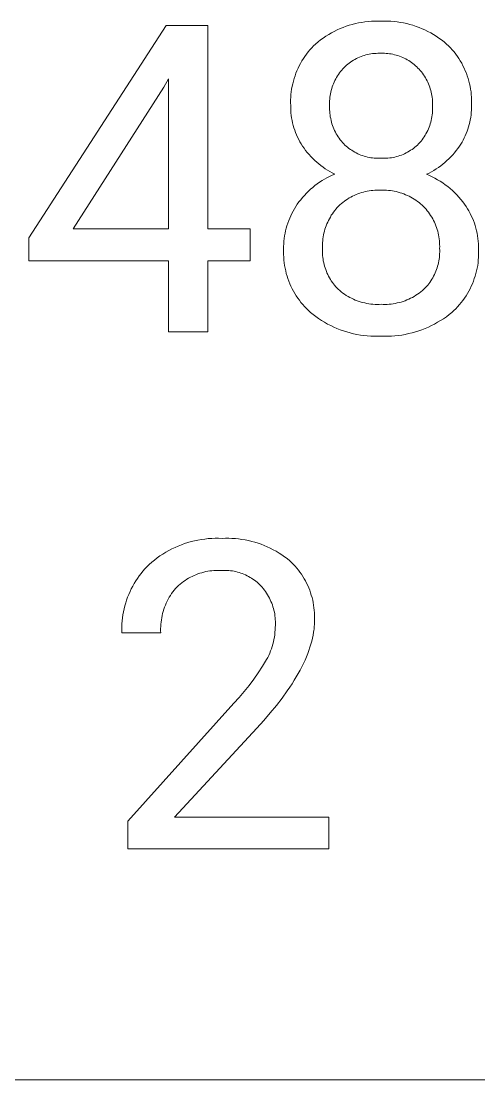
# Model space of a CAD drawing. Header units: millimetres. Extents: x -962 to 3068, y -237 to 2578.
# Drawn here: x 2245.2 to 2302.1, y -12 to 119.9 of the extents above; entities that cross this region are included whole.
import ezdxf

# ---------------------------------------------------------------- set-up
doc = ezdxf.new("R2010")
doc.units = ezdxf.units.MM
doc.header["$MEASUREMENT"] = 0
doc.layers.add('Domyślny', color=7, linetype='Continuous', true_color=0x000000)

msp = doc.modelspace()

# ---------------------------------------------------------------- linework, layer by layer
at = {"layer": 'Domyślny', "color": 18, "lineweight": 15, "true_color": 0x000000}
for p, q in [((2246.13, 92.88), (2263.21, 119.33)), ((2263.21, 119.33), (2268.38, 119.33)), ((2268.38, 119.33), (2268.38, 93.98)), ((2284.13, 118.59), (2284.49, 118.77)), ((2284.49, 118.77), (2284.86, 118.94)), ((2284.86, 118.94), (2285.23, 119.09)), ((2285.23, 119.09), (2285.61, 119.23)), ((2285.61, 119.23), (2285.99, 119.35)), ((2285.99, 119.35), (2286.37, 119.46)), ((2286.37, 119.46), (2286.76, 119.56)), ((2286.76, 119.56), (2287.16, 119.65)), ((2287.16, 119.65), (2287.55, 119.72)), ((2287.55, 119.72), (2287.95, 119.78)), ((2287.95, 119.78), (2288.35, 119.82)), ((2288.35, 119.82), (2288.75, 119.85)), ((2288.75, 119.85), (2289.15, 119.86)), ((2289.15, 119.86), (2289.55, 119.87)), ((2289.55, 119.87), (2289.95, 119.85)), ((2289.95, 119.85), (2290.35, 119.87)), ((2290.35, 119.87), (2290.76, 119.86)), ((2290.76, 119.86), (2291.16, 119.85)), ((2291.16, 119.85), (2291.56, 119.82)), ((2291.56, 119.82), (2291.96, 119.77)), ((2291.96, 119.77), (2292.35, 119.72)), ((2292.35, 119.72), (2292.75, 119.64)), ((2292.75, 119.64), (2293.14, 119.56)), ((2293.14, 119.56), (2293.53, 119.46)), ((2293.53, 119.46), (2293.92, 119.35)), ((2293.92, 119.35), (2294.3, 119.22)), ((2294.3, 119.22), (2294.68, 119.09)), ((2294.68, 119.09), (2295.05, 118.93)), ((2295.05, 118.93), (2295.41, 118.77)), ((2295.41, 118.77), (2295.78, 118.59)), ((2282.11, 117.28), (2282.43, 117.53)), ((2282.43, 117.53), (2282.76, 117.77)), ((2282.76, 117.77), (2283.09, 117.99)), ((2283.09, 117.99), (2283.43, 118.2)), ((2283.43, 118.2), (2283.78, 118.41)), ((2283.78, 118.41), (2284.13, 118.59)), ((2295.78, 118.59), (2296.13, 118.4)), ((2296.13, 118.4), (2296.48, 118.2)), ((2296.48, 118.2), (2296.82, 117.99)), ((2296.82, 117.99), (2297.15, 117.76)), ((2297.15, 117.76), (2297.48, 117.53)), ((2297.48, 117.53), (2297.79, 117.28)), ((2280.88, 116.03), (2281.1, 116.29)), ((2281.1, 116.29), (2281.33, 116.54)), ((2281.33, 116.54), (2281.56, 116.79)), ((2281.56, 116.79), (2281.81, 117.02)), ((2281.81, 117.02), (2282.11, 117.28)), ((2297.79, 117.28), (2298.1, 117.02)), ((2298.1, 117.02), (2298.34, 116.79)), ((2298.34, 116.79), (2298.58, 116.54)), ((2298.58, 116.54), (2298.81, 116.29)), ((2298.81, 116.29), (2299.03, 116.03)), ((2279.93, 114.61), (2280.1, 114.91)), ((2280.1, 114.91), (2280.28, 115.2)), ((2280.28, 115.2), (2280.47, 115.48)), ((2280.47, 115.48), (2280.67, 115.76)), ((2280.67, 115.76), (2280.88, 116.03)), ((2286.15, 114.77), (2285.98, 114.65)), ((2286.33, 114.89), (2286.15, 114.77)), ((2286.51, 115), (2286.33, 114.89)), ((2286.69, 115.1), (2286.51, 115)), ((2286.88, 115.2), (2286.69, 115.1)), ((2287.07, 115.3), (2286.88, 115.2)), ((2287.27, 115.38), (2287.07, 115.3)), ((2287.46, 115.46), (2287.27, 115.38)), ((2287.66, 115.53), (2287.46, 115.46)), ((2287.86, 115.6), (2287.66, 115.53)), ((2288.07, 115.66), (2287.86, 115.6)), ((2288.27, 115.71), (2288.07, 115.66)), ((2288.48, 115.75), (2288.27, 115.71)), ((2288.69, 115.79), (2288.48, 115.75)), ((2288.9, 115.82), (2288.69, 115.79)), ((2289.11, 115.85), (2288.9, 115.82)), ((2289.32, 115.86), (2289.11, 115.85)), ((2289.53, 115.87), (2289.32, 115.86)), ((2289.74, 115.87), (2289.53, 115.87)), ((2289.95, 115.87), (2289.74, 115.87)), ((2290.17, 115.87), (2289.95, 115.87)), ((2290.38, 115.87), (2290.17, 115.87)), ((2290.59, 115.86), (2290.38, 115.87)), ((2290.8, 115.84), (2290.59, 115.86)), ((2291.01, 115.81), (2290.8, 115.84)), ((2291.22, 115.78), (2291.01, 115.81)), ((2291.43, 115.74), (2291.22, 115.78)), ((2291.64, 115.69), (2291.43, 115.74)), ((2291.84, 115.64), (2291.64, 115.69)), ((2292.04, 115.58), (2291.84, 115.64)), ((2292.24, 115.51), (2292.04, 115.58)), ((2292.44, 115.43), (2292.24, 115.51)), ((2292.64, 115.35), (2292.44, 115.43)), ((2292.83, 115.26), (2292.64, 115.35)), ((2293.02, 115.17), (2292.83, 115.26)), ((2293.21, 115.07), (2293.02, 115.17)), ((2293.39, 114.96), (2293.21, 115.07)), ((2293.57, 114.84), (2293.39, 114.96)), ((2293.74, 114.72), (2293.57, 114.84)), ((2299.03, 116.03), (2299.24, 115.76)), ((2299.24, 115.76), (2299.44, 115.48)), ((2299.44, 115.48), (2299.63, 115.2)), ((2299.63, 115.2), (2299.81, 114.91)), ((2299.81, 114.91), (2299.98, 114.62)), ((2279.35, 113.38), (2279.48, 113.7)), ((2279.48, 113.7), (2279.62, 114.01)), ((2279.62, 114.01), (2279.77, 114.31)), ((2279.77, 114.31), (2279.93, 114.61)), ((2284.91, 113.6), (2284.78, 113.42)), ((2285.05, 113.77), (2284.91, 113.6)), ((2285.19, 113.94), (2285.05, 113.77)), ((2285.34, 114.1), (2285.19, 113.94)), ((2285.49, 114.24), (2285.34, 114.1)), ((2285.65, 114.38), (2285.49, 114.24)), ((2285.81, 114.52), (2285.65, 114.38)), ((2285.98, 114.65), (2285.81, 114.52)), ((2293.91, 114.59), (2293.74, 114.72)), ((2294.08, 114.46), (2293.91, 114.59)), ((2294.24, 114.32), (2294.08, 114.46)), ((2294.39, 114.18), (2294.24, 114.32)), ((2294.54, 114.03), (2294.39, 114.18)), ((2294.69, 113.87), (2294.54, 114.03)), ((2294.83, 113.71), (2294.69, 113.87)), ((2294.97, 113.54), (2294.83, 113.71)), ((2295.1, 113.37), (2294.97, 113.54)), ((2299.98, 114.62), (2300.14, 114.32)), ((2300.14, 114.32), (2300.29, 114.01)), ((2300.29, 114.01), (2300.43, 113.7)), ((2300.43, 113.7), (2300.56, 113.38)), ((2263.51, 112.7), (2262.93, 111.64)), ((2263.51, 93.98), (2263.51, 112.7)), ((2278.95, 112.08), (2279.04, 112.41)), ((2279.04, 112.41), (2279.13, 112.74)), ((2279.13, 112.74), (2279.24, 113.06)), ((2279.24, 113.06), (2279.35, 113.38)), ((2284.12, 112.28), (2284.03, 112.08)), ((2284.21, 112.48), (2284.12, 112.28)), ((2284.31, 112.68), (2284.21, 112.48)), ((2284.42, 112.87), (2284.31, 112.68)), ((2284.53, 113.06), (2284.42, 112.87)), ((2284.65, 113.24), (2284.53, 113.06)), ((2284.78, 113.42), (2284.65, 113.24)), ((2295.23, 113.19), (2295.1, 113.37)), ((2295.35, 113.01), (2295.23, 113.19)), ((2295.46, 112.82), (2295.35, 113.01)), ((2295.57, 112.63), (2295.46, 112.82)), ((2295.67, 112.44), (2295.57, 112.63)), ((2295.76, 112.25), (2295.67, 112.44)), ((2295.85, 112.05), (2295.76, 112.25)), ((2300.56, 113.38), (2300.67, 113.06)), ((2300.67, 113.06), (2300.78, 112.74)), ((2300.78, 112.74), (2300.87, 112.41)), ((2300.87, 112.41), (2300.96, 112.08)), ((2262.93, 111.64), (2251.63, 93.98)), ((2278.74, 110.73), (2278.77, 111.07)), ((2278.77, 111.07), (2278.82, 111.41)), ((2278.82, 111.41), (2278.88, 111.75)), ((2278.88, 111.75), (2278.95, 112.08)), ((2283.66, 110.82), (2283.62, 110.61)), ((2283.7, 111.04), (2283.66, 110.82)), ((2283.75, 111.25), (2283.7, 111.04)), ((2283.81, 111.46), (2283.75, 111.25)), ((2283.88, 111.67), (2283.81, 111.46)), ((2283.95, 111.88), (2283.88, 111.67)), ((2284.03, 112.08), (2283.95, 111.88)), ((2295.93, 111.85), (2295.85, 112.05)), ((2296.01, 111.64), (2295.93, 111.85)), ((2296.07, 111.44), (2296.01, 111.64)), ((2296.13, 111.23), (2296.07, 111.44)), ((2296.19, 111.02), (2296.13, 111.23)), ((2296.23, 110.8), (2296.19, 111.02)), ((2296.27, 110.59), (2296.23, 110.8)), ((2300.96, 112.08), (2301.03, 111.75)), ((2301.03, 111.75), (2301.09, 111.41)), ((2301.09, 111.41), (2301.14, 111.07)), ((2301.14, 111.07), (2301.17, 110.74)), ((2278.7, 110.05), (2278.71, 110.4)), ((2278.7, 109.71), (2278.7, 110.05)), ((2278.71, 109.37), (2278.7, 109.71)), ((2278.71, 110.4), (2278.74, 110.73)), ((2283.55, 109.73), (2283.54, 109.51)), ((2283.54, 109.51), (2283.55, 109.29)), ((2283.57, 110.17), (2283.55, 109.95)), ((2283.55, 109.95), (2283.55, 109.73)), ((2283.59, 110.39), (2283.57, 110.17)), ((2283.62, 110.61), (2283.59, 110.39)), ((2296.3, 110.38), (2296.27, 110.59)), ((2296.33, 110.16), (2296.3, 110.38)), ((2296.35, 109.94), (2296.33, 110.16)), ((2296.36, 109.73), (2296.35, 109.94)), ((2296.35, 109.29), (2296.36, 109.51)), ((2296.36, 109.51), (2296.36, 109.73)), ((2301.17, 110.74), (2301.2, 110.4)), ((2301.2, 110.4), (2301.21, 110.05)), ((2301.21, 109.71), (2301.2, 109.37)), ((2301.21, 110.05), (2301.21, 109.71)), ((2278.71, 109.06), (2278.71, 109.37)), ((2278.72, 108.75), (2278.71, 109.06)), ((2278.74, 108.43), (2278.72, 108.75)), ((2278.78, 108.12), (2278.74, 108.43)), ((2283.55, 109.29), (2283.55, 109.07)), ((2283.55, 109.07), (2283.55, 108.84)), ((2283.55, 108.84), (2283.56, 108.62)), ((2283.56, 108.62), (2283.58, 108.4)), ((2283.58, 108.4), (2283.6, 108.17)), ((2283.6, 108.17), (2283.63, 107.95)), ((2296.28, 107.95), (2296.31, 108.18)), ((2296.31, 108.18), (2296.33, 108.4)), ((2296.33, 108.4), (2296.35, 108.62)), ((2296.36, 109.07), (2296.35, 109.29)), ((2296.35, 108.62), (2296.36, 108.84)), ((2296.36, 108.84), (2296.36, 109.07)), ((2301.14, 108.18), (2301.1, 107.88)), ((2301.17, 108.48), (2301.14, 108.18)), ((2301.19, 108.78), (2301.17, 108.48)), ((2301.2, 109.07), (2301.19, 108.78)), ((2301.2, 109.37), (2301.2, 109.07)), ((2278.82, 107.81), (2278.78, 108.12)), ((2278.88, 107.5), (2278.82, 107.81)), ((2278.94, 107.19), (2278.88, 107.5)), ((2279.02, 106.89), (2278.94, 107.19)), ((2279.11, 106.58), (2279.02, 106.89)), ((2283.63, 107.95), (2283.68, 107.73)), ((2283.68, 107.73), (2283.72, 107.51)), ((2283.72, 107.51), (2283.78, 107.29)), ((2283.78, 107.29), (2283.84, 107.08)), ((2283.84, 107.08), (2283.91, 106.86)), ((2283.91, 106.86), (2283.99, 106.65)), ((2295.92, 106.66), (2296, 106.87)), ((2296, 106.87), (2296.07, 107.08)), ((2296.07, 107.08), (2296.13, 107.3)), ((2296.13, 107.3), (2296.19, 107.51)), ((2296.19, 107.51), (2296.24, 107.73)), ((2296.24, 107.73), (2296.28, 107.95)), ((2300.92, 107.01), (2300.84, 106.72)), ((2300.99, 107.3), (2300.92, 107.01)), ((2301.05, 107.59), (2300.99, 107.3)), ((2301.1, 107.88), (2301.05, 107.59)), ((2279.21, 106.29), (2279.11, 106.58)), ((2279.31, 105.99), (2279.21, 106.29)), ((2279.43, 105.7), (2279.31, 105.99)), ((2279.56, 105.41), (2279.43, 105.7)), ((2283.99, 106.65), (2284.08, 106.45)), ((2284.08, 106.45), (2284.17, 106.24)), ((2284.17, 106.24), (2284.27, 106.04)), ((2284.27, 106.04), (2284.38, 105.84)), ((2284.38, 105.84), (2284.49, 105.65)), ((2284.49, 105.65), (2284.61, 105.46)), ((2295.31, 105.46), (2295.43, 105.65)), ((2295.43, 105.65), (2295.54, 105.85)), ((2295.54, 105.85), (2295.65, 106.05)), ((2295.65, 106.05), (2295.75, 106.25)), ((2295.75, 106.25), (2295.84, 106.45)), ((2295.84, 106.45), (2295.92, 106.66)), ((2300.43, 105.6), (2300.3, 105.32)), ((2300.55, 105.87), (2300.43, 105.6)), ((2300.65, 106.15), (2300.55, 105.87)), ((2300.75, 106.43), (2300.65, 106.15)), ((2300.84, 106.72), (2300.75, 106.43)), ((2279.7, 105.13), (2279.56, 105.41)), ((2279.85, 104.85), (2279.7, 105.13)), ((2280, 104.58), (2279.85, 104.85)), ((2280.17, 104.31), (2280, 104.58)), ((2280.36, 104.04), (2280.17, 104.31)), ((2284.61, 105.46), (2284.74, 105.28)), ((2284.74, 105.28), (2284.87, 105.1)), ((2284.87, 105.1), (2285.01, 104.92)), ((2285.01, 104.92), (2285.16, 104.75)), ((2285.16, 104.75), (2285.31, 104.58)), ((2285.31, 104.58), (2285.46, 104.43)), ((2285.46, 104.43), (2285.62, 104.29)), ((2285.62, 104.29), (2285.79, 104.15)), ((2294.14, 104.15), (2294.31, 104.29)), ((2294.31, 104.29), (2294.47, 104.43)), ((2294.47, 104.43), (2294.62, 104.58)), ((2294.62, 104.58), (2294.77, 104.75)), ((2294.77, 104.75), (2294.92, 104.92)), ((2294.92, 104.92), (2295.06, 105.1)), ((2295.06, 105.1), (2295.19, 105.28)), ((2295.19, 105.28), (2295.31, 105.46)), ((2299.71, 104.29), (2299.51, 104.01)), ((2299.87, 104.54), (2299.71, 104.29)), ((2300.02, 104.8), (2299.87, 104.54)), ((2300.17, 105.06), (2300.02, 104.8)), ((2300.3, 105.32), (2300.17, 105.06)), ((2280.56, 103.77), (2280.36, 104.04)), ((2280.77, 103.5), (2280.56, 103.77)), ((2280.99, 103.25), (2280.77, 103.5)), ((2281.21, 103), (2280.99, 103.25)), ((2281.45, 102.75), (2281.21, 103)), ((2285.79, 104.15), (2285.95, 104.02)), ((2285.95, 104.02), (2286.13, 103.9)), ((2286.13, 103.9), (2286.3, 103.78)), ((2286.3, 103.78), (2286.48, 103.66)), ((2286.48, 103.66), (2286.67, 103.56)), ((2286.67, 103.56), (2286.86, 103.45)), ((2286.86, 103.45), (2287.05, 103.36)), ((2287.05, 103.36), (2287.24, 103.27)), ((2287.24, 103.27), (2287.44, 103.19)), ((2287.44, 103.19), (2287.64, 103.12)), ((2287.64, 103.12), (2287.85, 103.05)), ((2287.85, 103.05), (2288.05, 102.99)), ((2288.05, 102.99), (2288.26, 102.94)), ((2288.26, 102.94), (2288.47, 102.9)), ((2288.47, 102.9), (2288.68, 102.86)), ((2291.24, 102.86), (2291.45, 102.9)), ((2291.45, 102.9), (2291.66, 102.94)), ((2291.66, 102.94), (2291.87, 102.99)), ((2291.87, 102.99), (2292.07, 103.05)), ((2292.07, 103.05), (2292.28, 103.12)), ((2292.28, 103.12), (2292.48, 103.19)), ((2292.48, 103.19), (2292.68, 103.27)), ((2292.68, 103.27), (2292.87, 103.36)), ((2292.87, 103.36), (2293.06, 103.46)), ((2293.06, 103.46), (2293.25, 103.56)), ((2293.25, 103.56), (2293.44, 103.66)), ((2293.44, 103.66), (2293.62, 103.78)), ((2293.62, 103.78), (2293.8, 103.9)), ((2293.8, 103.9), (2293.97, 104.02)), ((2293.97, 104.02), (2294.14, 104.15)), ((2298.64, 102.97), (2298.4, 102.73)), ((2298.87, 103.22), (2298.64, 102.97)), ((2299.09, 103.47), (2298.87, 103.22)), ((2299.31, 103.74), (2299.09, 103.47)), ((2299.51, 104.01), (2299.31, 103.74)), ((2281.69, 102.52), (2281.45, 102.75)), ((2281.94, 102.3), (2281.69, 102.52)), ((2282.2, 102.08), (2281.94, 102.3)), ((2282.46, 101.87), (2282.2, 102.08)), ((2282.73, 101.67), (2282.46, 101.87)), ((2283.01, 101.48), (2282.73, 101.67)), ((2288.68, 102.86), (2288.89, 102.83)), ((2288.89, 102.83), (2289.1, 102.8)), ((2289.1, 102.8), (2289.31, 102.79)), ((2289.31, 102.79), (2289.53, 102.78)), ((2289.53, 102.78), (2289.74, 102.78)), ((2289.74, 102.78), (2289.95, 102.78)), ((2289.95, 102.78), (2290.17, 102.78)), ((2290.17, 102.78), (2290.38, 102.78)), ((2290.38, 102.78), (2290.6, 102.79)), ((2290.6, 102.79), (2290.81, 102.8)), ((2290.81, 102.8), (2291.02, 102.83)), ((2291.02, 102.83), (2291.24, 102.86)), ((2297.09, 101.65), (2296.81, 101.46)), ((2297.37, 101.84), (2297.09, 101.65)), ((2297.64, 102.05), (2297.37, 101.84)), ((2297.9, 102.27), (2297.64, 102.05)), ((2298.15, 102.49), (2297.9, 102.27)), ((2298.4, 102.73), (2298.15, 102.49)), ((2282.9, 100.19), (2283.22, 100.36)), ((2283.3, 101.3), (2283.01, 101.48)), ((2283.22, 100.36), (2283.53, 100.53)), ((2283.59, 101.13), (2283.3, 101.3)), ((2283.53, 100.53), (2283.86, 100.68)), ((2283.88, 100.97), (2283.59, 101.13)), ((2283.86, 100.68), (2284.18, 100.82)), ((2284.18, 100.82), (2283.88, 100.97)), ((2295.92, 100.95), (2295.62, 100.8)), ((2295.62, 100.8), (2295.97, 100.65)), ((2296.22, 101.11), (2295.92, 100.95)), ((2295.97, 100.65), (2296.31, 100.48)), ((2296.52, 101.28), (2296.22, 101.11)), ((2296.31, 100.48), (2296.65, 100.31)), ((2296.81, 101.46), (2296.52, 101.28)), ((2296.65, 100.31), (2296.99, 100.12)), ((2280.91, 98.68), (2281.18, 98.93)), ((2281.18, 98.93), (2281.45, 99.16)), ((2281.45, 99.16), (2281.72, 99.38)), ((2281.72, 99.38), (2282.01, 99.6)), ((2282.01, 99.6), (2282.3, 99.81)), ((2282.3, 99.81), (2282.6, 100)), ((2282.6, 100), (2282.9, 100.19)), ((2296.99, 100.12), (2297.31, 99.92)), ((2297.31, 99.92), (2297.63, 99.71)), ((2297.63, 99.71), (2297.94, 99.49)), ((2297.94, 99.49), (2298.25, 99.26)), ((2298.25, 99.26), (2298.54, 99.02)), ((2298.54, 99.02), (2298.83, 98.76)), ((2279.73, 97.34), (2279.95, 97.63)), ((2279.95, 97.63), (2280.18, 97.9)), ((2280.18, 97.9), (2280.41, 98.17)), ((2280.41, 98.17), (2280.66, 98.43)), ((2280.66, 98.43), (2280.91, 98.68)), ((2285.78, 97.71), (2285.58, 97.58)), ((2285.98, 97.84), (2285.78, 97.71)), ((2286.19, 97.96), (2285.98, 97.84)), ((2286.41, 98.07), (2286.19, 97.96)), ((2286.62, 98.17), (2286.41, 98.07)), ((2286.84, 98.27), (2286.62, 98.17)), ((2287.07, 98.36), (2286.84, 98.27)), ((2287.29, 98.44), (2287.07, 98.36)), ((2287.52, 98.52), (2287.29, 98.44)), ((2287.75, 98.58), (2287.52, 98.52)), ((2287.99, 98.64), (2287.75, 98.58)), ((2288.22, 98.69), (2287.99, 98.64)), ((2288.46, 98.73), (2288.22, 98.69)), ((2288.7, 98.77), (2288.46, 98.73)), ((2288.94, 98.79), (2288.7, 98.77)), ((2289.18, 98.81), (2288.94, 98.79)), ((2289.42, 98.82), (2289.18, 98.81)), ((2289.66, 98.82), (2289.42, 98.82)), ((2289.9, 98.81), (2289.66, 98.82)), ((2290.14, 98.82), (2289.9, 98.81)), ((2290.39, 98.81), (2290.14, 98.82)), ((2290.63, 98.8), (2290.39, 98.81)), ((2290.87, 98.78), (2290.63, 98.8)), ((2291.12, 98.76), (2290.87, 98.78)), ((2291.36, 98.72), (2291.12, 98.76)), ((2291.6, 98.68), (2291.36, 98.72)), ((2291.84, 98.63), (2291.6, 98.68)), ((2292.07, 98.57), (2291.84, 98.63)), ((2292.31, 98.5), (2292.07, 98.57)), ((2292.54, 98.42), (2292.31, 98.5)), ((2292.77, 98.34), (2292.54, 98.42)), ((2293, 98.25), (2292.77, 98.34)), ((2293.22, 98.15), (2293, 98.25)), ((2293.44, 98.05), (2293.22, 98.15)), ((2293.66, 97.93), (2293.44, 98.05)), ((2293.87, 97.81), (2293.66, 97.93)), ((2294.08, 97.69), (2293.87, 97.81)), ((2294.28, 97.55), (2294.08, 97.69)), ((2298.83, 98.76), (2299.11, 98.5)), ((2299.11, 98.5), (2299.38, 98.23)), ((2299.38, 98.23), (2299.64, 97.95)), ((2299.64, 97.95), (2299.89, 97.66)), ((2299.89, 97.66), (2300.13, 97.36)), ((2279.01, 96.21), (2279.17, 96.5)), ((2279.17, 96.5), (2279.34, 96.78)), ((2279.34, 96.78), (2279.53, 97.05)), ((2279.53, 97.05), (2279.73, 97.34)), ((2284.33, 96.45), (2284.18, 96.27)), ((2284.49, 96.64), (2284.33, 96.45)), ((2284.65, 96.81), (2284.49, 96.64)), ((2284.83, 96.98), (2284.65, 96.81)), ((2285.01, 97.14), (2284.83, 96.98)), ((2285.19, 97.29), (2285.01, 97.14)), ((2285.38, 97.44), (2285.19, 97.29)), ((2285.58, 97.58), (2285.38, 97.44)), ((2294.48, 97.41), (2294.28, 97.55)), ((2294.68, 97.26), (2294.48, 97.41)), ((2294.86, 97.11), (2294.68, 97.26)), ((2295.05, 96.95), (2294.86, 97.11)), ((2295.23, 96.78), (2295.05, 96.95)), ((2295.39, 96.61), (2295.23, 96.78)), ((2295.55, 96.43), (2295.39, 96.61)), ((2295.7, 96.25), (2295.55, 96.43)), ((2300.13, 97.36), (2300.35, 97.05)), ((2300.35, 97.05), (2300.54, 96.78)), ((2300.54, 96.78), (2300.71, 96.5)), ((2300.71, 96.5), (2300.88, 96.22)), ((2278.34, 94.71), (2278.46, 95.02)), ((2278.46, 95.02), (2278.58, 95.32)), ((2278.58, 95.32), (2278.71, 95.62)), ((2278.71, 95.62), (2278.86, 95.92)), ((2278.86, 95.92), (2279.01, 96.21)), ((2283.41, 95.05), (2283.31, 94.83)), ((2283.52, 95.26), (2283.41, 95.05)), ((2283.64, 95.47), (2283.52, 95.26)), ((2283.76, 95.68), (2283.64, 95.47)), ((2283.9, 95.88), (2283.76, 95.68)), ((2284.03, 96.08), (2283.9, 95.88)), ((2284.18, 96.27), (2284.03, 96.08)), ((2295.85, 96.06), (2295.7, 96.25)), ((2295.99, 95.86), (2295.85, 96.06)), ((2296.12, 95.66), (2295.99, 95.86)), ((2296.25, 95.46), (2296.12, 95.66)), ((2296.37, 95.25), (2296.25, 95.46)), ((2296.48, 95.04), (2296.37, 95.25)), ((2296.59, 94.82), (2296.48, 95.04)), ((2300.88, 96.22), (2301.04, 95.92)), ((2301.04, 95.92), (2301.18, 95.63)), ((2301.18, 95.63), (2301.32, 95.33)), ((2301.32, 95.33), (2301.44, 95.02)), ((2301.44, 95.02), (2301.56, 94.71)), ((2251.63, 93.98), (2263.51, 93.98)), ((2268.38, 93.98), (2273.68, 93.98)), ((2273.68, 93.98), (2273.68, 90.02)), ((2278, 93.44), (2278.07, 93.76)), ((2278.07, 93.76), (2278.15, 94.08)), ((2278.15, 94.08), (2278.24, 94.39)), ((2278.24, 94.39), (2278.34, 94.71)), ((2282.9, 93.71), (2282.84, 93.47)), ((2282.97, 93.94), (2282.9, 93.71)), ((2283.04, 94.17), (2282.97, 93.94)), ((2283.12, 94.39), (2283.04, 94.17)), ((2283.21, 94.61), (2283.12, 94.39)), ((2283.31, 94.83), (2283.21, 94.61)), ((2296.68, 94.61), (2296.59, 94.82)), ((2296.77, 94.38), (2296.68, 94.61)), ((2296.86, 94.16), (2296.77, 94.38)), ((2296.93, 93.93), (2296.86, 94.16)), ((2297, 93.7), (2296.93, 93.93)), ((2297.06, 93.47), (2297, 93.7)), ((2301.56, 94.71), (2301.66, 94.4)), ((2301.66, 94.4), (2301.75, 94.08)), ((2301.75, 94.08), (2301.83, 93.76)), ((2301.83, 93.76), (2301.9, 93.44)), ((2246.13, 90.02), (2246.13, 92.88)), ((2277.84, 92.13), (2277.86, 92.46)), ((2277.86, 92.46), (2277.9, 92.78)), ((2277.9, 92.78), (2277.95, 93.11)), ((2277.95, 93.11), (2278, 93.44)), ((2282.69, 92.52), (2282.67, 92.28)), ((2282.72, 92.76), (2282.69, 92.52)), ((2282.75, 93), (2282.72, 92.76)), ((2282.79, 93.24), (2282.75, 93)), ((2282.84, 93.47), (2282.79, 93.24)), ((2297.11, 93.23), (2297.06, 93.47)), ((2297.15, 93), (2297.11, 93.23)), ((2297.19, 92.76), (2297.15, 93)), ((2297.21, 92.52), (2297.19, 92.76)), ((2297.23, 92.28), (2297.21, 92.52)), ((2301.9, 93.44), (2301.96, 93.11)), ((2301.96, 93.11), (2302.01, 92.79)), ((2302.01, 92.79), (2302.05, 92.46)), ((2302.05, 92.46), (2302.07, 92.13)), ((2277.81, 91.13), (2277.82, 91.47)), ((2277.82, 90.79), (2277.81, 91.13)), ((2277.82, 91.8), (2277.84, 92.13)), ((2277.82, 91.47), (2277.82, 91.8)), ((2282.67, 92.28), (2282.66, 92.04)), ((2282.66, 92.04), (2282.66, 91.8)), ((2282.66, 91.8), (2282.67, 91.56)), ((2282.67, 91.56), (2282.66, 91.34)), ((2282.66, 91.34), (2282.66, 91.11)), ((2282.66, 91.11), (2282.66, 90.89)), ((2297.24, 92.04), (2297.23, 92.28)), ((2297.25, 91.8), (2297.24, 92.04)), ((2297.24, 91.56), (2297.25, 91.8)), ((2297.25, 91.34), (2297.24, 91.56)), ((2297.24, 90.89), (2297.25, 91.12)), ((2297.25, 91.12), (2297.25, 91.34)), ((2302.07, 92.13), (2302.08, 91.8)), ((2302.08, 91.8), (2302.09, 91.47)), ((2302.09, 91.47), (2302.09, 91.13)), ((2302.09, 91.13), (2302.09, 90.79)), ((2263.51, 90.02), (2246.13, 90.02)), ((2263.51, 81.17), (2263.51, 90.02)), ((2273.68, 90.02), (2268.38, 90.02)), ((2268.38, 90.02), (2268.38, 81.17)), ((2277.83, 90.45), (2277.82, 90.79)), ((2277.86, 90.11), (2277.83, 90.45)), ((2277.89, 89.77), (2277.86, 90.11)), ((2277.94, 89.44), (2277.89, 89.77)), ((2282.66, 90.89), (2282.68, 90.67)), ((2282.68, 90.67), (2282.7, 90.44)), ((2282.7, 90.44), (2282.73, 90.22)), ((2282.73, 90.22), (2282.76, 90)), ((2282.76, 90), (2282.81, 89.78)), ((2282.81, 89.78), (2282.86, 89.56)), ((2297.05, 89.56), (2297.1, 89.78)), ((2297.1, 89.78), (2297.14, 90)), ((2297.14, 90), (2297.18, 90.22)), ((2297.18, 90.22), (2297.21, 90.44)), ((2297.21, 90.44), (2297.23, 90.67)), ((2297.23, 90.67), (2297.24, 90.89)), ((2302.02, 89.77), (2301.97, 89.43)), ((2302.05, 90.11), (2302.02, 89.77)), ((2302.08, 90.45), (2302.05, 90.11)), ((2302.09, 90.79), (2302.08, 90.45)), ((2278, 89.1), (2277.94, 89.44)), ((2278.08, 88.77), (2278, 89.1)), ((2278.16, 88.44), (2278.08, 88.77)), ((2278.25, 88.12), (2278.16, 88.44)), ((2282.86, 89.56), (2282.92, 89.34)), ((2282.92, 89.34), (2282.98, 89.13)), ((2282.98, 89.13), (2283.06, 88.91)), ((2283.06, 88.91), (2283.14, 88.7)), ((2283.14, 88.7), (2283.22, 88.5)), ((2283.22, 88.5), (2283.32, 88.29)), ((2296.59, 88.3), (2296.68, 88.5)), ((2296.68, 88.5), (2296.77, 88.71)), ((2296.77, 88.71), (2296.85, 88.92)), ((2296.85, 88.92), (2296.92, 89.13)), ((2296.92, 89.13), (2296.99, 89.35)), ((2296.99, 89.35), (2297.05, 89.56)), ((2301.75, 88.44), (2301.66, 88.11)), ((2301.84, 88.77), (2301.75, 88.44)), ((2301.91, 89.1), (2301.84, 88.77)), ((2301.97, 89.43), (2301.91, 89.1)), ((2278.36, 87.79), (2278.25, 88.12)), ((2278.47, 87.47), (2278.36, 87.79)), ((2278.6, 87.16), (2278.47, 87.47)), ((2278.74, 86.85), (2278.6, 87.16)), ((2283.32, 88.29), (2283.42, 88.09)), ((2283.42, 88.09), (2283.53, 87.89)), ((2283.53, 87.89), (2283.64, 87.7)), ((2283.64, 87.7), (2283.76, 87.51)), ((2283.76, 87.51), (2283.89, 87.32)), ((2283.89, 87.32), (2284.02, 87.14)), ((2284.02, 87.14), (2284.16, 86.97)), ((2295.75, 86.98), (2295.88, 87.15)), ((2295.88, 87.15), (2296.02, 87.33)), ((2296.02, 87.33), (2296.14, 87.52)), ((2296.14, 87.52), (2296.26, 87.71)), ((2296.26, 87.71), (2296.38, 87.9)), ((2296.38, 87.9), (2296.49, 88.1)), ((2296.49, 88.1), (2296.59, 88.3)), ((2301.31, 87.15), (2301.17, 86.84)), ((2301.44, 87.47), (2301.31, 87.15)), ((2301.55, 87.79), (2301.44, 87.47)), ((2301.66, 88.11), (2301.55, 87.79)), ((2278.89, 86.54), (2278.74, 86.85)), ((2279.05, 86.24), (2278.89, 86.54)), ((2279.21, 85.95), (2279.05, 86.24)), ((2279.39, 85.66), (2279.21, 85.95)), ((2284.16, 86.97), (2284.31, 86.79)), ((2284.31, 86.79), (2284.46, 86.63)), ((2284.46, 86.63), (2284.61, 86.46)), ((2284.61, 86.46), (2284.8, 86.3)), ((2284.8, 86.3), (2285, 86.14)), ((2285, 86.14), (2285.2, 85.99)), ((2285.2, 85.99), (2285.41, 85.84)), ((2285.41, 85.84), (2285.62, 85.71)), ((2294.29, 85.72), (2294.5, 85.85)), ((2294.5, 85.85), (2294.71, 86)), ((2294.71, 86), (2294.91, 86.15)), ((2294.91, 86.15), (2295.1, 86.31)), ((2295.1, 86.31), (2295.29, 86.48)), ((2295.29, 86.48), (2295.45, 86.64)), ((2295.45, 86.64), (2295.6, 86.81)), ((2295.6, 86.81), (2295.75, 86.98)), ((2300.7, 85.93), (2300.52, 85.64)), ((2300.87, 86.23), (2300.7, 85.93)), ((2301.03, 86.53), (2300.87, 86.23)), ((2301.17, 86.84), (2301.03, 86.53)), ((2279.58, 85.37), (2279.39, 85.66)), ((2279.78, 85.1), (2279.58, 85.37)), ((2279.98, 84.83), (2279.78, 85.1)), ((2280.2, 84.56), (2279.98, 84.83)), ((2280.43, 84.31), (2280.2, 84.56)), ((2285.62, 85.71), (2285.84, 85.58)), ((2285.84, 85.58), (2286.06, 85.45)), ((2286.06, 85.45), (2286.28, 85.34)), ((2286.28, 85.34), (2286.51, 85.23)), ((2286.51, 85.23), (2286.74, 85.13)), ((2286.74, 85.13), (2286.98, 85.04)), ((2286.98, 85.04), (2287.22, 84.96)), ((2287.22, 84.96), (2287.46, 84.88)), ((2287.46, 84.88), (2287.7, 84.82)), ((2287.7, 84.82), (2287.95, 84.76)), ((2287.95, 84.76), (2288.19, 84.71)), ((2288.19, 84.71), (2288.44, 84.67)), ((2288.44, 84.67), (2288.69, 84.63)), ((2288.69, 84.63), (2288.94, 84.61)), ((2288.94, 84.61), (2289.2, 84.59)), ((2289.2, 84.59), (2289.45, 84.59)), ((2289.45, 84.59), (2289.7, 84.59)), ((2289.7, 84.59), (2289.95, 84.6)), ((2289.95, 84.6), (2290.21, 84.59)), ((2290.21, 84.59), (2290.46, 84.59)), ((2290.46, 84.59), (2290.71, 84.59)), ((2290.71, 84.59), (2290.96, 84.61)), ((2290.96, 84.61), (2291.22, 84.63)), ((2291.22, 84.63), (2291.47, 84.67)), ((2291.47, 84.67), (2291.72, 84.71)), ((2291.72, 84.71), (2291.96, 84.76)), ((2291.96, 84.76), (2292.21, 84.82)), ((2292.21, 84.82), (2292.45, 84.88)), ((2292.45, 84.88), (2292.69, 84.96)), ((2292.69, 84.96), (2292.93, 85.04)), ((2292.93, 85.04), (2293.17, 85.14)), ((2293.17, 85.14), (2293.4, 85.24)), ((2293.4, 85.24), (2293.63, 85.34)), ((2293.63, 85.34), (2293.85, 85.46)), ((2293.85, 85.46), (2294.07, 85.58)), ((2294.07, 85.58), (2294.29, 85.72)), ((2299.71, 84.55), (2299.48, 84.3)), ((2299.93, 84.81), (2299.71, 84.55)), ((2300.13, 85.08), (2299.93, 84.81)), ((2300.33, 85.36), (2300.13, 85.08)), ((2300.52, 85.64), (2300.33, 85.36)), ((2280.66, 84.06), (2280.43, 84.31)), ((2280.9, 83.82), (2280.66, 84.06)), ((2281.15, 83.59), (2280.9, 83.82)), ((2281.49, 83.32), (2281.15, 83.59)), ((2281.83, 83.06), (2281.49, 83.32)), ((2298.42, 83.31), (2298.08, 83.05)), ((2298.76, 83.58), (2298.42, 83.31)), ((2299.01, 83.81), (2298.76, 83.58)), ((2299.25, 84.05), (2299.01, 83.81)), ((2299.48, 84.3), (2299.25, 84.05)), ((2282.18, 82.81), (2281.83, 83.06)), ((2282.55, 82.58), (2282.18, 82.81)), ((2282.91, 82.35), (2282.55, 82.58)), ((2283.29, 82.14), (2282.91, 82.35)), ((2283.68, 81.94), (2283.29, 82.14)), ((2284.07, 81.76), (2283.68, 81.94)), ((2296.23, 81.94), (2295.84, 81.75)), ((2296.61, 82.14), (2296.23, 81.94)), ((2296.99, 82.35), (2296.61, 82.14)), ((2297.36, 82.57), (2296.99, 82.35)), ((2297.72, 82.8), (2297.36, 82.57)), ((2298.08, 83.05), (2297.72, 82.8)), ((2268.38, 81.17), (2263.51, 81.17)), ((2284.46, 81.59), (2284.07, 81.76)), ((2284.86, 81.43), (2284.46, 81.59)), ((2285.27, 81.28), (2284.86, 81.43)), ((2285.68, 81.15), (2285.27, 81.28)), ((2286.1, 81.04), (2285.68, 81.15)), ((2286.52, 80.93), (2286.1, 81.04)), ((2286.94, 80.85), (2286.52, 80.93)), ((2287.37, 80.77), (2286.94, 80.85)), ((2287.8, 80.71), (2287.37, 80.77)), ((2288.23, 80.67), (2287.8, 80.71)), ((2288.66, 80.64), (2288.23, 80.67)), ((2289.09, 80.63), (2288.66, 80.64)), ((2289.52, 80.63), (2289.09, 80.63)), ((2289.95, 80.64), (2289.52, 80.63)), ((2290.38, 80.63), (2289.95, 80.64)), ((2290.82, 80.63), (2290.38, 80.63)), ((2291.25, 80.64), (2290.82, 80.63)), ((2291.68, 80.67), (2291.25, 80.64)), ((2292.11, 80.72), (2291.68, 80.67)), ((2292.54, 80.77), (2292.11, 80.72)), ((2292.96, 80.85), (2292.54, 80.77)), ((2293.38, 80.94), (2292.96, 80.85)), ((2293.8, 81.04), (2293.38, 80.94)), ((2294.22, 81.15), (2293.8, 81.04)), ((2294.63, 81.28), (2294.22, 81.15)), ((2295.04, 81.43), (2294.63, 81.28)), ((2295.44, 81.58), (2295.04, 81.43)), ((2295.84, 81.75), (2295.44, 81.58)), ((2268.02, 55.35), (2268.45, 55.4)), ((2268.45, 55.4), (2268.88, 55.43)), ((2268.88, 55.43), (2269.31, 55.44)), ((2269.31, 55.44), (2269.74, 55.44)), ((2269.74, 55.44), (2270.17, 55.43)), ((2270.17, 55.43), (2270.58, 55.44)), ((2270.58, 55.44), (2270.99, 55.44)), ((2270.99, 55.44), (2271.4, 55.43)), ((2271.4, 55.43), (2271.82, 55.4)), ((2271.82, 55.4), (2272.23, 55.36)), ((2263.54, 53.92), (2263.92, 54.12)), ((2263.92, 54.12), (2264.31, 54.31)), ((2264.31, 54.31), (2264.7, 54.48)), ((2264.7, 54.48), (2265.1, 54.64)), ((2265.1, 54.64), (2265.51, 54.78)), ((2265.51, 54.78), (2265.92, 54.91)), ((2265.92, 54.91), (2266.33, 55.03)), ((2266.33, 55.03), (2266.75, 55.13)), ((2266.75, 55.13), (2267.17, 55.22)), ((2267.17, 55.22), (2267.59, 55.29)), ((2267.59, 55.29), (2268.02, 55.35)), ((2272.23, 55.36), (2272.63, 55.31)), ((2272.63, 55.31), (2273.04, 55.24)), ((2273.04, 55.24), (2273.44, 55.16)), ((2273.44, 55.16), (2273.85, 55.06)), ((2273.85, 55.06), (2274.24, 54.96)), ((2274.24, 54.96), (2274.64, 54.83)), ((2274.64, 54.83), (2275.03, 54.7)), ((2275.03, 54.7), (2275.41, 54.55)), ((2275.41, 54.55), (2275.79, 54.39)), ((2275.79, 54.39), (2276.16, 54.21)), ((2276.16, 54.21), (2276.53, 54.02)), ((2261.75, 52.74), (2262.09, 53)), ((2262.09, 53), (2262.44, 53.25)), ((2262.44, 53.25), (2262.8, 53.48)), ((2262.8, 53.48), (2263.17, 53.71)), ((2263.17, 53.71), (2263.54, 53.92)), ((2276.53, 54.02), (2276.89, 53.82)), ((2276.89, 53.82), (2277.25, 53.61)), ((2277.25, 53.61), (2277.59, 53.39)), ((2277.59, 53.39), (2277.93, 53.15)), ((2277.93, 53.15), (2278.26, 52.91)), ((2278.26, 52.91), (2278.58, 52.65)), ((2260.32, 51.35), (2260.57, 51.63)), ((2260.57, 51.63), (2260.83, 51.91)), ((2260.83, 51.91), (2261.1, 52.18)), ((2261.1, 52.18), (2261.42, 52.46)), ((2261.42, 52.46), (2261.75, 52.74)), ((2269.4, 51.45), (2269.14, 51.43)), ((2269.66, 51.45), (2269.4, 51.45)), ((2269.91, 51.45), (2269.66, 51.45)), ((2270.17, 51.44), (2269.91, 51.45)), ((2270.38, 51.45), (2270.17, 51.44)), ((2270.59, 51.45), (2270.38, 51.45)), ((2270.81, 51.44), (2270.59, 51.45)), ((2271.02, 51.42), (2270.81, 51.44)), ((2278.58, 52.65), (2278.81, 52.43)), ((2278.81, 52.43), (2279.04, 52.2)), ((2279.04, 52.2), (2279.26, 51.97)), ((2279.26, 51.97), (2279.47, 51.72)), ((2279.47, 51.72), (2279.67, 51.47)), ((2279.67, 51.47), (2279.86, 51.22)), ((2259.23, 49.81), (2259.43, 50.13)), ((2259.43, 50.13), (2259.64, 50.45)), ((2259.64, 50.45), (2259.86, 50.75)), ((2259.86, 50.75), (2260.08, 51.06)), ((2260.08, 51.06), (2260.32, 51.35)), ((2265.56, 50.2), (2265.35, 50.05)), ((2265.77, 50.34), (2265.56, 50.2)), ((2265.99, 50.47), (2265.77, 50.34)), ((2266.22, 50.59), (2265.99, 50.47)), ((2266.44, 50.7), (2266.22, 50.59)), ((2266.68, 50.81), (2266.44, 50.7)), ((2266.91, 50.91), (2266.68, 50.81)), ((2267.15, 51), (2266.91, 50.91)), ((2267.39, 51.09), (2267.15, 51)), ((2267.64, 51.16), (2267.39, 51.09)), ((2267.88, 51.23), (2267.64, 51.16)), ((2268.13, 51.29), (2267.88, 51.23)), ((2268.38, 51.34), (2268.13, 51.29)), ((2268.64, 51.38), (2268.38, 51.34)), ((2268.89, 51.41), (2268.64, 51.38)), ((2269.14, 51.43), (2268.89, 51.41)), ((2271.23, 51.4), (2271.02, 51.42)), ((2271.45, 51.37), (2271.23, 51.4)), ((2271.66, 51.33), (2271.45, 51.37)), ((2271.87, 51.29), (2271.66, 51.33)), ((2272.07, 51.24), (2271.87, 51.29)), ((2272.28, 51.18), (2272.07, 51.24)), ((2272.48, 51.11), (2272.28, 51.18)), ((2272.68, 51.04), (2272.48, 51.11)), ((2272.88, 50.96), (2272.68, 51.04)), ((2273.08, 50.88), (2272.88, 50.96)), ((2273.27, 50.78), (2273.08, 50.88)), ((2273.46, 50.69), (2273.27, 50.78)), ((2273.65, 50.58), (2273.46, 50.69)), ((2273.83, 50.47), (2273.65, 50.58)), ((2274.01, 50.35), (2273.83, 50.47)), ((2274.18, 50.23), (2274.01, 50.35)), ((2274.35, 50.1), (2274.18, 50.23)), ((2279.86, 51.22), (2280.04, 50.96)), ((2280.04, 50.96), (2280.22, 50.69)), ((2280.22, 50.69), (2280.38, 50.41)), ((2280.38, 50.41), (2280.54, 50.13)), ((2280.54, 50.13), (2280.69, 49.85)), ((2258.55, 48.46), (2258.71, 48.8)), ((2258.71, 48.8), (2258.87, 49.14)), ((2258.87, 49.14), (2259.05, 49.48)), ((2259.05, 49.48), (2259.23, 49.81)), ((2264.21, 48.99), (2264.04, 48.77)), ((2264.38, 49.2), (2264.21, 48.99)), ((2264.56, 49.4), (2264.38, 49.2)), ((2264.75, 49.57), (2264.56, 49.4)), ((2264.94, 49.74), (2264.75, 49.57)), ((2265.14, 49.9), (2264.94, 49.74)), ((2265.35, 50.05), (2265.14, 49.9)), ((2274.52, 49.96), (2274.35, 50.1)), ((2274.68, 49.82), (2274.52, 49.96)), ((2274.83, 49.67), (2274.68, 49.82)), ((2274.99, 49.52), (2274.83, 49.67)), ((2275.14, 49.35), (2274.99, 49.52)), ((2275.29, 49.17), (2275.14, 49.35)), ((2275.43, 48.99), (2275.29, 49.17)), ((2275.57, 48.8), (2275.43, 48.99)), ((2280.69, 49.85), (2280.82, 49.56)), ((2280.82, 49.56), (2280.95, 49.27)), ((2280.95, 49.27), (2281.07, 48.97)), ((2281.07, 48.97), (2281.18, 48.67)), ((2258.17, 47.39), (2258.29, 47.75)), ((2258.29, 47.75), (2258.41, 48.1)), ((2258.41, 48.1), (2258.55, 48.46)), ((2263.34, 47.61), (2263.22, 47.36)), ((2263.46, 47.85), (2263.34, 47.61)), ((2263.6, 48.09), (2263.46, 47.85)), ((2263.74, 48.32), (2263.6, 48.09)), ((2263.89, 48.55), (2263.74, 48.32)), ((2264.04, 48.77), (2263.89, 48.55)), ((2275.7, 48.6), (2275.57, 48.8)), ((2275.83, 48.41), (2275.7, 48.6)), ((2275.94, 48.21), (2275.83, 48.41)), ((2276.05, 48), (2275.94, 48.21)), ((2276.16, 47.79), (2276.05, 48)), ((2276.25, 47.58), (2276.16, 47.79)), ((2276.34, 47.36), (2276.25, 47.58)), ((2281.18, 48.67), (2281.27, 48.36)), ((2281.27, 48.36), (2281.36, 48.05)), ((2281.36, 48.05), (2281.44, 47.74)), ((2281.44, 47.74), (2281.5, 47.43)), ((2257.83, 45.92), (2257.89, 46.29)), ((2257.89, 46.29), (2257.97, 46.66)), ((2257.97, 46.66), (2258.06, 47.03)), ((2258.06, 47.03), (2258.17, 47.39)), ((2262.84, 46.34), (2262.77, 46.08)), ((2262.93, 46.6), (2262.84, 46.34)), ((2263.02, 46.86), (2262.93, 46.6)), ((2263.11, 47.11), (2263.02, 46.86)), ((2263.22, 47.36), (2263.11, 47.11)), ((2276.42, 47.14), (2276.34, 47.36)), ((2276.49, 46.92), (2276.42, 47.14)), ((2276.56, 46.7), (2276.49, 46.92)), ((2276.62, 46.47), (2276.56, 46.7)), ((2276.67, 46.25), (2276.62, 46.47)), ((2276.71, 46.02), (2276.67, 46.25)), ((2281.5, 47.43), (2281.56, 47.11)), ((2281.56, 47.11), (2281.6, 46.8)), ((2281.6, 46.8), (2281.64, 46.48)), ((2281.64, 46.48), (2281.66, 46.16)), ((2281.66, 46.16), (2281.68, 45.84)), ((2257.7, 44.79), (2257.73, 45.17)), ((2257.73, 45.17), (2257.77, 45.54)), ((2257.77, 45.54), (2257.83, 45.92)), ((2262.57, 45.01), (2262.54, 44.74)), ((2262.61, 45.28), (2262.57, 45.01)), ((2262.65, 45.55), (2262.61, 45.28)), ((2262.71, 45.82), (2262.65, 45.55)), ((2262.77, 46.08), (2262.71, 45.82)), ((2276.74, 45.79), (2276.71, 46.02)), ((2276.77, 45.55), (2276.74, 45.79)), ((2276.79, 45.32), (2276.77, 45.55)), ((2276.8, 45.09), (2276.79, 45.32)), ((2276.8, 44.86), (2276.8, 45.09)), ((2276.8, 44.62), (2276.8, 44.86)), ((2281.66, 44.85), (2281.65, 44.67)), ((2281.67, 45.02), (2281.66, 44.85)), ((2281.68, 45.52), (2281.67, 45.2)), ((2281.67, 45.2), (2281.67, 45.02)), ((2281.68, 45.84), (2281.68, 45.52)), ((2257.68, 44.41), (2257.7, 44.79)), ((2257.68, 44.03), (2257.68, 44.41)), ((2257.69, 43.66), (2257.68, 44.03)), ((2262.53, 43.66), (2257.69, 43.66)), ((2262.53, 44.47), (2262.52, 44.2)), ((2262.52, 44.2), (2262.52, 43.93)), ((2262.52, 43.93), (2262.53, 43.66)), ((2262.54, 44.74), (2262.53, 44.47)), ((2276.72, 43.43), (2276.75, 43.73)), ((2276.75, 43.73), (2276.78, 44.03)), ((2276.78, 44.03), (2276.79, 44.32)), ((2276.79, 44.32), (2276.8, 44.62)), ((2281.56, 43.76), (2281.49, 43.39)), ((2281.58, 43.95), (2281.56, 43.76)), ((2281.61, 44.13), (2281.58, 43.95)), ((2281.63, 44.31), (2281.61, 44.13)), ((2281.64, 44.49), (2281.63, 44.31)), ((2281.65, 44.67), (2281.64, 44.49)), ((2276.39, 41.98), (2276.48, 42.26)), ((2276.48, 42.26), (2276.55, 42.55)), ((2276.55, 42.55), (2276.62, 42.84)), ((2276.62, 42.84), (2276.67, 43.14)), ((2276.67, 43.14), (2276.72, 43.43)), ((2281.22, 42.25), (2281.1, 41.87)), ((2281.33, 42.64), (2281.22, 42.25)), ((2281.42, 43.02), (2281.33, 42.64)), ((2281.49, 43.39), (2281.42, 43.02)), ((2275.97, 40.86), (2276.09, 41.14)), ((2276.09, 41.14), (2276.2, 41.41)), ((2276.2, 41.41), (2276.3, 41.69)), ((2276.3, 41.69), (2276.39, 41.98)), ((2280.82, 41.08), (2280.66, 40.68)), ((2280.97, 41.47), (2280.82, 41.08)), ((2281.1, 41.87), (2280.97, 41.47)), ((2275.19, 39.5), (2275.7, 40.33)), ((2275.7, 40.33), (2275.84, 40.59)), ((2275.84, 40.59), (2275.97, 40.86)), ((2280.3, 39.86), (2280.09, 39.45)), ((2280.49, 40.27), (2280.3, 39.86)), ((2280.66, 40.68), (2280.49, 40.27)), ((2274.1, 37.9), (2274.66, 38.69)), ((2274.66, 38.69), (2275.19, 39.5)), ((2279.64, 38.61), (2279.4, 38.19)), ((2279.88, 39.03), (2279.64, 38.61)), ((2280.09, 39.45), (2279.88, 39.03)), ((2272.91, 36.36), (2273.52, 37.12)), ((2273.52, 37.12), (2274.1, 37.9)), ((2278.87, 37.32), (2278.58, 36.88)), ((2279.14, 37.76), (2278.87, 37.32)), ((2279.4, 38.19), (2279.14, 37.76)), ((2271.63, 34.91), (2272.28, 35.63)), ((2272.28, 35.63), (2272.91, 36.36)), ((2278.28, 36.44), (2277.63, 35.54)), ((2278.58, 36.88), (2278.28, 36.44)), ((2258.42, 20.22), (2271.63, 34.91)), ((2276.93, 34.63), (2276.17, 33.69)), ((2277.63, 35.54), (2276.93, 34.63)), ((2276.17, 33.69), (2275.36, 32.75)), ((2274.49, 31.78), (2264.26, 20.69)), ((2275.36, 32.75), (2274.49, 31.78)), ((2258.42, 16.74), (2258.42, 20.22)), ((2264.26, 20.69), (2283.43, 20.69)), ((2283.43, 20.69), (2283.43, 16.74)), ((2283.43, 16.74), (2258.42, 16.74)), ((1544.74, -12.02), (3067.79, -12.02))]:
    msp.add_line(p, q, dxfattribs=at)

doc.saveas('drawing.dxf')
